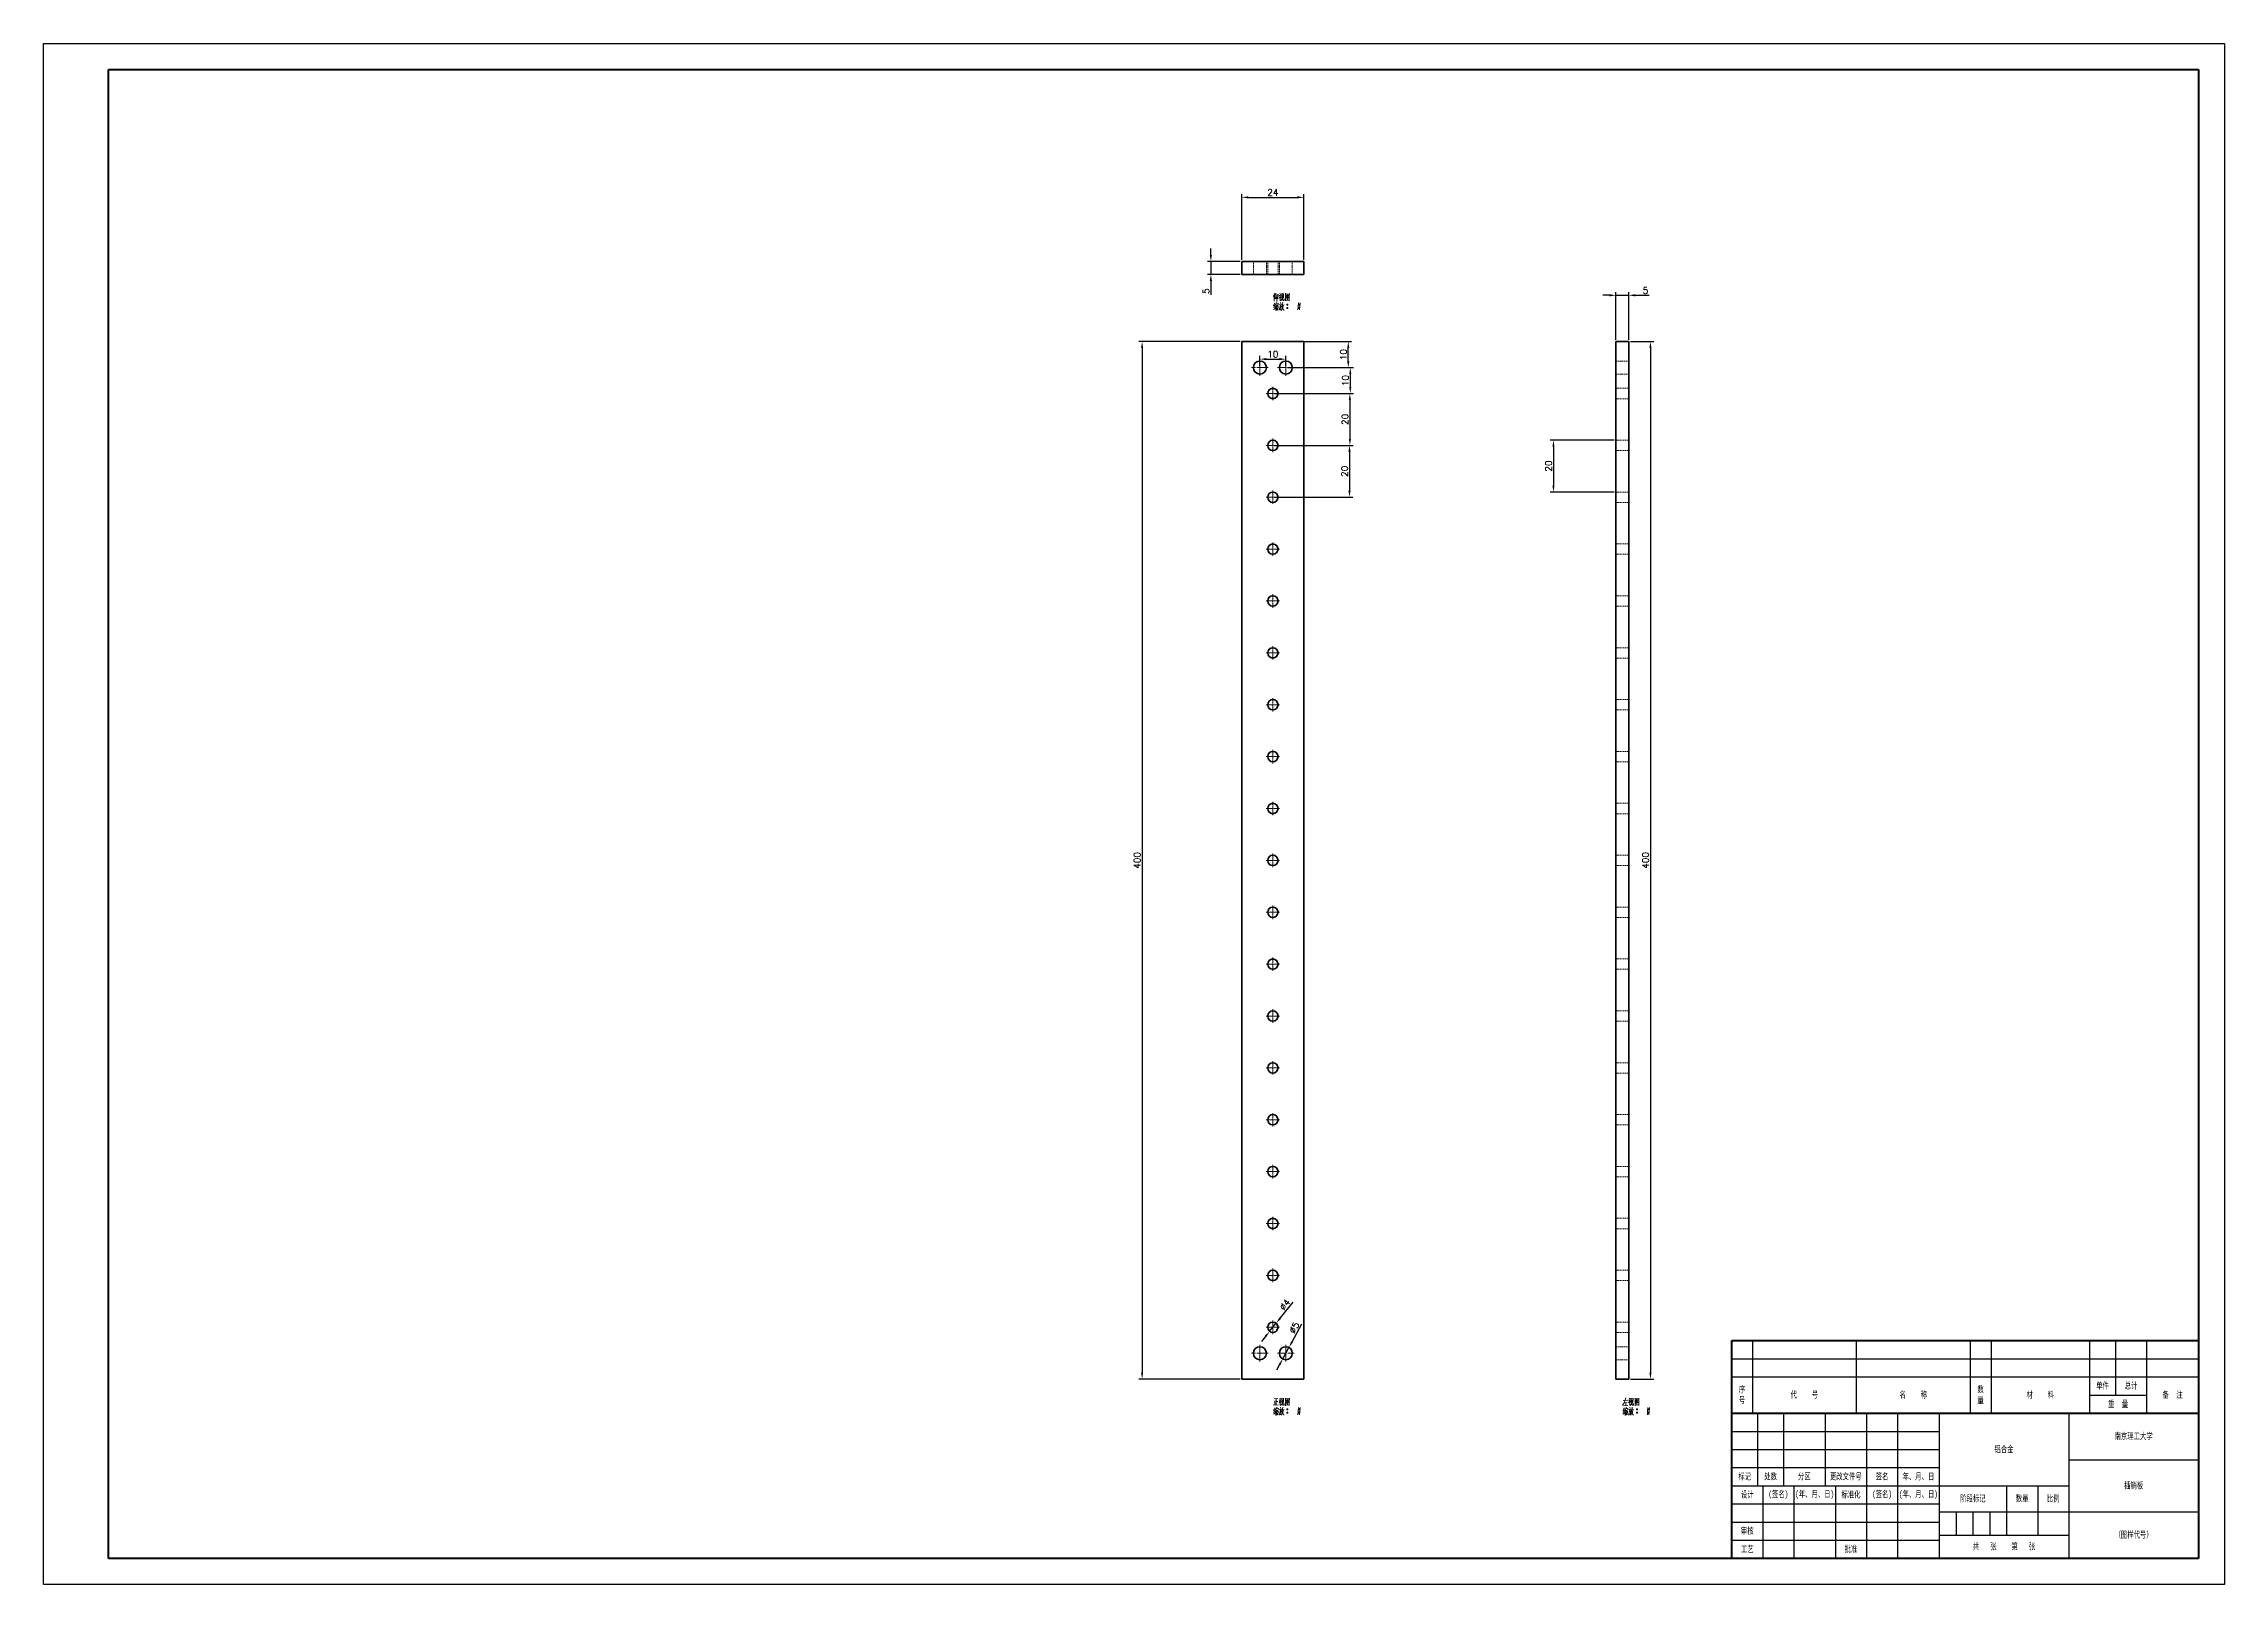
# Model space of a CAD drawing. Header units: millimetres. Extents: x 1577 to 2418, y 546 to 1140.
import ezdxf

# ---------------------------------------------------------------- set-up
doc = ezdxf.new("R2010")
doc.units = ezdxf.units.MM
doc.header["$LTSCALE"] = 0.3
doc.linetypes.add('DASHDOT', pattern=[18.5, 12, -3, 0.5, -3])
doc.linetypes.add('DASHED', pattern=[19.05, 12.7, -6.35])
for name, color, linetype, lineweight in [('粗实线', 7, 'Continuous', 50), ('细实线', 7, 'Continuous', 25), ('细文本', 7, 'Continuous', 25)]:
    doc.layers.add(name, color=color, linetype=linetype, lineweight=lineweight)
doc.styles.add('NUT Standard', font='simfang.ttf', dxfattribs={"width": 0.7, "height": 2.5})
doc.styles.get("Standard").update_dxf_attribs({"font": 'txt', "bigfont": 'gbcbig.shx'})
doc.dimstyles.get("Standard").update_dxf_attribs({"dimtxt": 0.18, "dimasz": 0.18, "dimexe": 0.18, "dimexo": 0.0625, "dimgap": 0.09, "dimtad": 0, "dimtih": 1, "dimtoh": 1, "dimdec": 4, "dimzin": 0, "dimdsep": 46, "dimtxsty": 'Standard', "dimcen": 0.09, "dimadec": 0, "dimazin": 0, "dimtfac": 1, "dimtdec": 4, "dimtofl": 0, "dimtmove": 0, "dimatfit": 3, "dimfxl": 1, "dimtolj": 1, "dimtzin": 0, "dimarcsym": 0})

# ---------------------------------------------------------------- blocks, each defined once
blk = doc.blocks.new('*D20')
at = {"color": 0, "lineweight": -2, "transparency": 16777216}
for p, q in [((2056.9, 1025.42), (2081.61, 1025.42)), ((2080.36, 1017.92), (2080.36, 1022.92)), ((2056.9, 1015.42), (2081.61, 1015.42))]:
    blk.add_line(p, q, dxfattribs=at)
at = {"color": 0, "transparency": 16777216}
for points in [[(2079.94, 1022.92), (2080.77, 1022.92), (2080.36, 1025.42)], [(2079.94, 1017.92), (2080.77, 1017.92), (2080.36, 1015.42)]]:
    blk.add_solid(points, dxfattribs=at)
at = {"layer": 'Defpoints', "color": 0, "transparency": 16777216}
for p in [(2056.27, 1025.42), (2080.36, 1025.42), (2056.27, 1015.42)]:
    blk.add_point(p, dxfattribs=at)
at = {"color": 0, "transparency": 16777216, "insert": (2078.48, 1020.42), "char_height": 2.5, "attachment_point": 5, "rotation": 90}
blk.add_mtext('10', dxfattribs=at)
blk = doc.blocks.new('*D21')
at = {"color": 0, "lineweight": -2, "transparency": 16777216}
for p, q in [((2046.27, 1016.04), (2046.27, 1019.92)), ((2048.77, 1018.67), (2053.77, 1018.67)), ((2056.27, 1016.04), (2056.27, 1019.92))]:
    blk.add_line(p, q, dxfattribs=at)
at = {"color": 0, "transparency": 16777216}
for points in [[(2048.77, 1019.09), (2048.77, 1018.25), (2046.27, 1018.67)], [(2053.77, 1019.09), (2053.77, 1018.25), (2056.27, 1018.67)]]:
    blk.add_solid(points, dxfattribs=at)
at = {"layer": 'Defpoints', "color": 0, "transparency": 16777216}
for p in [(2056.27, 1018.67), (2046.27, 1015.42), (2056.27, 1015.42)]:
    blk.add_point(p, dxfattribs=at)
at = {"color": 0, "transparency": 16777216, "insert": (2051.27, 1020.54), "char_height": 2.5, "attachment_point": 5}
blk.add_mtext('10', dxfattribs=at)
blk = doc.blocks.new('*D22')
at = {"color": 0, "lineweight": -2, "transparency": 16777216}
for p, q in [((2056.9, 1015.42), (2082.38, 1015.42)), ((2081.13, 1012.92), (2081.13, 1007.92)), ((2051.9, 1005.42), (2082.38, 1005.42))]:
    blk.add_line(p, q, dxfattribs=at)
at = {"color": 0, "transparency": 16777216}
for points in [[(2080.71, 1012.92), (2081.54, 1012.92), (2081.13, 1015.42)], [(2080.71, 1007.92), (2081.54, 1007.92), (2081.13, 1005.42)]]:
    blk.add_solid(points, dxfattribs=at)
at = {"layer": 'Defpoints', "color": 0, "transparency": 16777216}
for p in [(2056.27, 1015.42), (2051.27, 1005.42), (2081.13, 1005.42)]:
    blk.add_point(p, dxfattribs=at)
at = {"color": 0, "transparency": 16777216, "insert": (2079.25, 1010.42), "char_height": 2.5, "attachment_point": 5, "rotation": 90}
blk.add_mtext('10', dxfattribs=at)
blk = doc.blocks.new('*D23')
at = {"color": 0, "lineweight": -2, "transparency": 16777216}
for p, q in [((2051.9, 1005.42), (2082.22, 1005.42)), ((2080.97, 1002.92), (2080.97, 987.92)), ((2051.9, 985.42), (2082.22, 985.42))]:
    blk.add_line(p, q, dxfattribs=at)
at = {"color": 0, "transparency": 16777216}
for points in [[(2080.56, 1002.92), (2081.39, 1002.92), (2080.97, 1005.42)], [(2080.56, 987.92), (2081.39, 987.92), (2080.97, 985.42)]]:
    blk.add_solid(points, dxfattribs=at)
at = {"layer": 'Defpoints', "color": 0, "transparency": 16777216}
for p in [(2051.27, 1005.42), (2051.27, 985.42), (2080.97, 985.42)]:
    blk.add_point(p, dxfattribs=at)
at = {"color": 0, "transparency": 16777216, "insert": (2079.1, 995.42), "char_height": 2.5, "attachment_point": 5, "rotation": 90}
blk.add_mtext('20', dxfattribs=at)
blk = doc.blocks.new('*D24')
at = {"color": 0, "lineweight": -2, "transparency": 16777216}
for p, q in [((2051.9, 985.42), (2082.07, 985.42)), ((2080.82, 982.92), (2080.82, 967.92)), ((2051.9, 965.42), (2082.07, 965.42))]:
    blk.add_line(p, q, dxfattribs=at)
at = {"color": 0, "transparency": 16777216}
for points in [[(2080.4, 982.92), (2081.24, 982.92), (2080.82, 985.42)], [(2080.4, 967.92), (2081.24, 967.92), (2080.82, 965.42)]]:
    blk.add_solid(points, dxfattribs=at)
at = {"layer": 'Defpoints', "color": 0, "transparency": 16777216}
for p in [(2051.27, 985.42), (2051.27, 965.42), (2080.82, 965.42)]:
    blk.add_point(p, dxfattribs=at)
at = {"color": 0, "transparency": 16777216, "insert": (2078.94, 975.42), "char_height": 2.5, "attachment_point": 5, "rotation": 90}
blk.add_mtext('20', dxfattribs=at)
blk = doc.blocks.new('*D25')
at = {"color": 0, "lineweight": -2, "transparency": 16777216}
for p, q in [((2038.65, 1025.42), (1999.6, 1025.42)), ((2000.85, 1022.92), (2000.85, 627.92)), ((2038.65, 625.42), (1999.6, 625.42))]:
    blk.add_line(p, q, dxfattribs=at)
at = {"color": 0, "transparency": 16777216}
for points in [[(2000.43, 1022.92), (2001.26, 1022.92), (2000.85, 1025.42)], [(2000.43, 627.92), (2001.26, 627.92), (2000.85, 625.42)]]:
    blk.add_solid(points, dxfattribs=at)
at = {"layer": 'Defpoints', "color": 0, "transparency": 16777216}
for p in [(2039.27, 1025.42), (2000.85, 625.42), (2039.27, 625.42)]:
    blk.add_point(p, dxfattribs=at)
at = {"color": 0, "transparency": 16777216, "insert": (1998.97, 825.42), "char_height": 2.5, "attachment_point": 5, "rotation": 90}
blk.add_mtext('400', dxfattribs=at)
blk = doc.blocks.new('*D26')
at = {"color": 0, "lineweight": -2, "transparency": 16777216}
for p, q in [((2054.09, 648.92), (2059.06, 655.09)), ((2048.45, 641.91), (2046.88, 639.97)), ((2050.02, 643.86), (2052.53, 646.98))]:
    blk.add_line(p, q, dxfattribs=at)
at = {"color": 0, "transparency": 16777216}
for points in [[(2053.77, 649.18), (2054.42, 648.66), (2052.53, 646.98)], [(2048.13, 642.17), (2048.77, 641.65), (2050.02, 643.86)]]:
    blk.add_solid(points, dxfattribs=at)
at = {"layer": 'Defpoints', "color": 0, "transparency": 16777216}
for p in [(2050.02, 643.86), (2052.53, 646.98)]:
    blk.add_point(p, dxfattribs=at)
at = {"color": 0, "transparency": 16777216, "insert": (2055.9, 654.16), "char_height": 2.5, "attachment_point": 5, "rotation": 51.15767}
blk.add_mtext('∅4', dxfattribs=at)
blk = doc.blocks.new('*D27')
at = {"color": 0, "lineweight": -2, "transparency": 16777216}
for p, q in [((2058.66, 639.81), (2062.45, 646.76)), ((2053.88, 631.03), (2052.69, 628.83)), ((2055.08, 633.22), (2057.47, 637.61))]:
    blk.add_line(p, q, dxfattribs=at)
at = {"color": 0, "transparency": 16777216}
for points in [[(2058.3, 640.01), (2059.03, 639.61), (2057.47, 637.61)], [(2053.52, 631.23), (2054.25, 630.83), (2055.08, 633.22)]]:
    blk.add_solid(points, dxfattribs=at)
at = {"layer": 'Defpoints', "color": 0, "transparency": 16777216}
for p in [(2055.08, 633.22), (2057.47, 637.61)]:
    blk.add_point(p, dxfattribs=at)
at = {"color": 0, "transparency": 16777216, "insert": (2059.5, 645.28), "char_height": 2.5, "attachment_point": 5, "rotation": 61.45027}
blk.add_mtext('∅5', dxfattribs=at)
blk = doc.blocks.new('*D28')
at = {"color": 0, "lineweight": -2, "transparency": 16777216}
for p, q in [((2181.03, 1043.28), (2178.53, 1043.28)), ((2183.53, 1026.04), (2183.53, 1044.53)), ((2183.53, 1043.28), (2188.53, 1043.28)), ((2188.53, 1026.04), (2188.53, 1044.53)), ((2191.03, 1043.28), (2196.44, 1043.28))]:
    blk.add_line(p, q, dxfattribs=at)
at = {"color": 0, "transparency": 16777216}
for points in [[(2181.03, 1043.7), (2181.03, 1042.86), (2183.53, 1043.28)], [(2191.03, 1043.7), (2191.03, 1042.86), (2188.53, 1043.28)]]:
    blk.add_solid(points, dxfattribs=at)
at = {"layer": 'Defpoints', "color": 0, "transparency": 16777216}
for p in [(2188.53, 1043.28), (2183.53, 1025.42), (2188.53, 1025.42)]:
    blk.add_point(p, dxfattribs=at)
at = {"color": 0, "transparency": 16777216, "insert": (2194.99, 1045.15), "char_height": 2.5, "attachment_point": 5}
blk.add_mtext('5', dxfattribs=at)
blk = doc.blocks.new('*D29')
at = {"color": 0, "lineweight": -2, "transparency": 16777216}
for p, q in [((2189.15, 1025.42), (2198.13, 1025.42)), ((2196.88, 1022.92), (2196.88, 627.92)), ((2189.15, 625.42), (2198.13, 625.42))]:
    blk.add_line(p, q, dxfattribs=at)
at = {"color": 0, "transparency": 16777216}
for points in [[(2196.47, 1022.92), (2197.3, 1022.92), (2196.88, 1025.42)], [(2196.47, 627.92), (2197.3, 627.92), (2196.88, 625.42)]]:
    blk.add_solid(points, dxfattribs=at)
at = {"layer": 'Defpoints', "color": 0, "transparency": 16777216}
for p in [(2188.53, 1025.42), (2188.53, 625.42), (2196.88, 625.42)]:
    blk.add_point(p, dxfattribs=at)
at = {"color": 0, "transparency": 16777216, "insert": (2195.01, 825.42), "char_height": 2.5, "attachment_point": 5, "rotation": 90}
blk.add_mtext('400', dxfattribs=at)
blk = doc.blocks.new('*D30')
at = {"color": 0, "lineweight": -2, "transparency": 16777216}
for p, q in [((2182.9, 987.42), (2158.23, 987.42)), ((2159.48, 984.92), (2159.48, 969.92)), ((2182.9, 967.42), (2158.23, 967.42))]:
    blk.add_line(p, q, dxfattribs=at)
at = {"color": 0, "transparency": 16777216}
for points in [[(2159.06, 984.92), (2159.89, 984.92), (2159.48, 987.42)], [(2159.06, 969.92), (2159.89, 969.92), (2159.48, 967.42)]]:
    blk.add_solid(points, dxfattribs=at)
at = {"layer": 'Defpoints', "color": 0, "transparency": 16777216}
for p in [(2183.53, 987.42), (2159.48, 967.42), (2183.53, 967.42)]:
    blk.add_point(p, dxfattribs=at)
at = {"color": 0, "transparency": 16777216, "insert": (2157.6, 977.42), "char_height": 2.5, "attachment_point": 5, "rotation": 90}
blk.add_mtext('20', dxfattribs=at)
blk = doc.blocks.new('*D31')
at = {"color": 0, "lineweight": -2, "transparency": 16777216}
for p, q in [((2027.37, 1058.83), (2027.37, 1061.33)), ((2038.65, 1056.33), (2026.12, 1056.33)), ((2038.65, 1051.33), (2026.12, 1051.33)), ((2027.37, 1056.33), (2027.37, 1051.33)), ((2027.37, 1048.83), (2027.37, 1043.42))]:
    blk.add_line(p, q, dxfattribs=at)
at = {"color": 0, "transparency": 16777216}
for points in [[(2026.95, 1058.83), (2027.79, 1058.83), (2027.37, 1056.33)], [(2026.95, 1048.83), (2027.79, 1048.83), (2027.37, 1051.33)]]:
    blk.add_solid(points, dxfattribs=at)
at = {"layer": 'Defpoints', "color": 0, "transparency": 16777216}
for p in [(2027.37, 1051.33), (2039.27, 1056.33), (2039.27, 1051.33)]:
    blk.add_point(p, dxfattribs=at)
at = {"color": 0, "transparency": 16777216, "insert": (2025.5, 1044.88), "char_height": 2.5, "attachment_point": 5, "rotation": 90}
blk.add_mtext('5', dxfattribs=at)
blk = doc.blocks.new('*D32')
at = {"color": 0, "lineweight": -2, "transparency": 16777216}
for p, q in [((2039.27, 1056.96), (2039.27, 1082.29)), ((2041.77, 1081.04), (2060.77, 1081.04)), ((2063.27, 1056.96), (2063.27, 1082.29))]:
    blk.add_line(p, q, dxfattribs=at)
at = {"color": 0, "transparency": 16777216}
for points in [[(2041.77, 1081.45), (2041.77, 1080.62), (2039.27, 1081.04)], [(2060.77, 1081.45), (2060.77, 1080.62), (2063.27, 1081.04)]]:
    blk.add_solid(points, dxfattribs=at)
at = {"layer": 'Defpoints', "color": 0, "transparency": 16777216}
for p in [(2063.27, 1081.04), (2039.27, 1056.33), (2063.27, 1056.33)]:
    blk.add_point(p, dxfattribs=at)
at = {"color": 0, "transparency": 16777216, "insert": (2051.27, 1082.91), "char_height": 2.5, "attachment_point": 5}
blk.add_mtext('24', dxfattribs=at)

msp = doc.modelspace()

# ---------------------------------------------------------------- linework, layer by layer
at = {"color": 7, "lineweight": 35}
for p, q in [((2039.272, 1056.334), (2063.272, 1056.334)), ((2039.272, 1056.334), (2039.272, 1051.334)), ((2039.272, 1051.334), (2063.272, 1051.334)), ((2063.272, 1056.334), (2063.272, 1051.334)), ((2183.528, 1025.418), (2183.528, 625.418)), ((2188.528, 1025.418), (2183.528, 1025.418)), ((2188.528, 1025.418), (2188.528, 625.418)), ((2188.528, 625.418), (2183.528, 625.418))]:
    msp.add_line(p, q, dxfattribs=at)
at = {"color": 7, "linetype": 'DASHED', "lineweight": 13, "ltscale": 0.125}
for p, q in [((2043.772, 1056.334), (2043.772, 1051.334)), ((2043.772, 1056.334), (2043.772, 1051.334)), ((2048.772, 1056.334), (2048.772, 1051.334)), ((2048.772, 1056.334), (2048.772, 1051.334)), ((2049.272, 1056.334), (2049.272, 1051.334)), ((2049.272, 1056.334), (2049.272, 1051.334)), ((2049.272, 1056.334), (2049.272, 1051.334)), ((2049.272, 1056.334), (2049.272, 1051.334)), ((2049.272, 1056.334), (2049.272, 1051.334)), ((2049.272, 1056.334), (2049.272, 1051.334)), ((2049.272, 1056.334), (2049.272, 1051.334)), ((2049.272, 1056.334), (2049.272, 1051.334)), ((2049.272, 1056.334), (2049.272, 1051.334)), ((2049.272, 1056.334), (2049.272, 1051.334)), ((2049.272, 1056.334), (2049.272, 1051.334)), ((2049.272, 1056.334), (2049.272, 1051.334)), ((2049.272, 1056.334), (2049.272, 1051.334)), ((2049.272, 1056.334), (2049.272, 1051.334)), ((2049.272, 1056.334), (2049.272, 1051.334)), ((2049.272, 1056.334), (2049.272, 1051.334)), ((2049.272, 1056.334), (2049.272, 1051.334)), ((2049.272, 1056.334), (2049.272, 1051.334)), ((2049.272, 1056.334), (2049.272, 1051.334)), ((2053.272, 1056.334), (2053.272, 1051.334)), ((2053.272, 1056.334), (2053.272, 1051.334)), ((2053.272, 1056.334), (2053.272, 1051.334)), ((2053.272, 1056.334), (2053.272, 1051.334)), ((2053.272, 1056.334), (2053.272, 1051.334)), ((2053.272, 1056.334), (2053.272, 1051.334)), ((2053.272, 1056.334), (2053.272, 1051.334)), ((2053.272, 1056.334), (2053.272, 1051.334)), ((2053.272, 1056.334), (2053.272, 1051.334)), ((2053.272, 1056.334), (2053.272, 1051.334)), ((2053.272, 1056.334), (2053.272, 1051.334)), ((2053.272, 1056.334), (2053.272, 1051.334)), ((2053.272, 1056.334), (2053.272, 1051.334)), ((2053.272, 1056.334), (2053.272, 1051.334)), ((2053.272, 1056.334), (2053.272, 1051.334)), ((2053.272, 1056.334), (2053.272, 1051.334)), ((2053.272, 1056.334), (2053.272, 1051.334)), ((2053.272, 1056.334), (2053.272, 1051.334)), ((2053.272, 1056.334), (2053.272, 1051.334)), ((2053.772, 1056.334), (2053.772, 1051.334)), ((2053.772, 1056.334), (2053.772, 1051.334)), ((2058.772, 1056.334), (2058.772, 1051.334)), ((2058.772, 1056.334), (2058.772, 1051.334)), ((2188.528, 1017.918), (2183.528, 1017.918)), ((2188.528, 1017.918), (2183.528, 1017.918)), ((2188.528, 1012.918), (2183.528, 1012.918)), ((2188.528, 1012.918), (2183.528, 1012.918)), ((2183.528, 1007.418), (2188.528, 1007.418)), ((2183.528, 1003.418), (2188.528, 1003.418)), ((2183.528, 987.418), (2188.528, 987.418)), ((2183.528, 983.418), (2188.528, 983.418)), ((2183.528, 967.418), (2188.528, 967.418)), ((2183.528, 963.418), (2188.528, 963.418)), ((2183.528, 947.418), (2188.528, 947.418)), ((2183.528, 943.418), (2188.528, 943.418)), ((2183.528, 927.418), (2188.528, 927.418)), ((2183.528, 923.418), (2188.528, 923.418)), ((2183.528, 907.418), (2188.528, 907.418)), ((2183.528, 903.418), (2188.528, 903.418)), ((2183.528, 887.418), (2188.528, 887.418)), ((2183.528, 883.418), (2188.528, 883.418)), ((2183.528, 867.418), (2188.528, 867.418)), ((2183.528, 863.418), (2188.528, 863.418)), ((2183.528, 847.418), (2188.528, 847.418)), ((2183.528, 843.418), (2188.528, 843.418)), ((2183.528, 827.418), (2188.528, 827.418)), ((2183.528, 823.418), (2188.528, 823.418)), ((2183.528, 807.418), (2188.528, 807.418)), ((2183.528, 803.418), (2188.528, 803.418)), ((2183.528, 787.418), (2188.528, 787.418)), ((2183.528, 783.418), (2188.528, 783.418)), ((2183.528, 767.418), (2188.528, 767.418)), ((2183.528, 763.418), (2188.528, 763.418)), ((2183.528, 747.418), (2188.528, 747.418)), ((2183.528, 743.418), (2188.528, 743.418)), ((2183.528, 727.418), (2188.528, 727.418)), ((2183.528, 723.418), (2188.528, 723.418)), ((2183.528, 707.418), (2188.528, 707.418)), ((2183.528, 703.418), (2188.528, 703.418)), ((2183.528, 687.418), (2188.528, 687.418)), ((2183.528, 683.418), (2188.528, 683.418)), ((2183.528, 667.418), (2188.528, 667.418)), ((2183.528, 663.418), (2188.528, 663.418)), ((2183.528, 647.418), (2188.528, 647.418)), ((2183.528, 643.418), (2188.528, 643.418)), ((2188.528, 637.918), (2183.528, 637.918)), ((2188.528, 637.918), (2183.528, 637.918)), ((2188.528, 632.918), (2183.528, 632.918)), ((2188.528, 632.918), (2183.528, 632.918))]:
    msp.add_line(p, q, dxfattribs=at)
at = {"lineweight": 35}
for p, q in [((2039.272, 1025.418), (2039.272, 625.418)), ((2063.272, 1025.418), (2039.272, 1025.418)), ((2063.272, 625.418), (2063.272, 1025.418)), ((2039.272, 625.418), (2063.272, 625.418))]:
    msp.add_line(p, q, dxfattribs=at)
at = {"color": 244, "linetype": 'DASHDOT', "lineweight": 13, "ltscale": 0.1625, "true_color": 0x991b1e}
for p, q in [((2046.272, 1018.668), (2046.272, 1012.168)), ((2056.272, 1018.668), (2056.272, 1012.168)), ((2049.522, 1015.418), (2043.022, 1015.418)), ((2059.522, 1015.418), (2053.022, 1015.418))]:
    msp.add_line(p, q, dxfattribs=at)
at = {"color": 244, "linetype": 'DASHDOT', "lineweight": 13, "ltscale": 0.129999, "true_color": 0x991b1e}
for p, q in [((2053.872, 1005.418), (2048.672, 1005.418)), ((2051.272, 1008.018), (2051.272, 1002.818)), ((2053.872, 985.418), (2048.672, 985.418)), ((2051.272, 988.018), (2051.272, 982.818)), ((2051.272, 968.018), (2051.272, 962.818)), ((2053.872, 965.418), (2048.672, 965.418)), ((2053.872, 945.418), (2048.672, 945.418)), ((2051.272, 948.018), (2051.272, 942.818)), ((2053.872, 925.418), (2048.672, 925.418)), ((2051.272, 928.018), (2051.272, 922.818)), ((2053.872, 905.418), (2048.672, 905.418)), ((2053.872, 885.418), (2048.672, 885.418)), ((2053.872, 865.418), (2048.672, 865.418)), ((2053.872, 845.418), (2048.672, 845.418)), ((2053.872, 825.418), (2048.672, 825.418)), ((2053.872, 805.418), (2048.672, 805.418)), ((2053.872, 785.418), (2048.672, 785.418)), ((2053.872, 765.418), (2048.672, 765.418)), ((2053.872, 745.418), (2048.672, 745.418)), ((2053.872, 725.418), (2048.672, 725.418)), ((2053.872, 705.418), (2048.672, 705.418)), ((2053.872, 685.418), (2048.672, 685.418)), ((2051.272, 688.018), (2051.272, 682.818)), ((2053.872, 665.418), (2048.672, 665.418)), ((2051.272, 668.018), (2051.272, 662.818))]:
    msp.add_line(p, q, dxfattribs=at)
at = {"color": 244, "linetype": 'DASHDOT', "lineweight": 13, "ltscale": 0.13, "true_color": 0x991b1e}
for p, q in [((2051.272, 908.018), (2051.272, 902.818)), ((2051.272, 888.018), (2051.272, 882.818)), ((2051.272, 868.018), (2051.272, 862.818)), ((2051.272, 848.018), (2051.272, 842.818)), ((2051.272, 828.018), (2051.272, 822.818)), ((2051.272, 808.018), (2051.272, 802.818)), ((2051.272, 788.018), (2051.272, 782.818)), ((2051.272, 768.018), (2051.272, 762.818)), ((2051.272, 748.018), (2051.272, 742.818)), ((2051.272, 728.018), (2051.272, 722.818)), ((2051.272, 708.018), (2051.272, 702.818))]:
    msp.add_line(p, q, dxfattribs=at)
at = {"color": 7, "linetype": 'DASHDOT', "lineweight": 13, "ltscale": 0.129999}
for p, q in [((2051.272, 648.018), (2051.272, 642.818)), ((2053.872, 645.418), (2048.672, 645.418))]:
    msp.add_line(p, q, dxfattribs=at)
msp.add_line((2408.22, 640.299), (2408.22, 556.299))
at = {"color": 7, "linetype": 'DASHDOT', "lineweight": 13, "ltscale": 0.1625}
for p, q in [((2049.522, 635.418), (2043.022, 635.418)), ((2046.272, 638.668), (2046.272, 632.168)), ((2059.522, 635.418), (2053.022, 635.418)), ((2056.272, 638.668), (2056.272, 632.168))]:
    msp.add_line(p, q, dxfattribs=at)
at = {"color": 7, "lineweight": 13}
for points in [[(2051.972, 1044.089), (2051.377, 1042.794)], [(2051.762, 1041.044), (2051.762, 1042.269), (2051.762, 1043.529)], [(2052.182, 1043.389), (2052.602, 1043.914)], [(2052.182, 1043.529), (2052.182, 1041.954)], [(2052.742, 1043.564), (2052.742, 1042.269), (2052.742, 1040.939)], [(2052.742, 1043.354), (2053.267, 1043.424)], [(2053.232, 1041.954), (2053.337, 1043.669)], [(2054.317, 1043.389), (2054.142, 1042.899), (2053.652, 1042.164)], [(2053.687, 1043.179), (2054.247, 1043.249)], [(2053.967, 1044.054), (2054.247, 1043.634)], [(2054.142, 1042.899), (2054.142, 1041.114)], [(2054.737, 1044.019), (2054.737, 1042.339)], [(2055.402, 1043.844), (2054.737, 1043.774)], [(2055.052, 1043.424), (2054.947, 1042.374)], [(2055.332, 1042.269), (2055.402, 1043.949)], [(2056.172, 1044.054), (2056.172, 1042.584), (2056.172, 1041.079)], [(2056.172, 1044.019), (2056.172, 1042.619), (2056.172, 1041.219)], [(2057.642, 1043.879), (2056.172, 1043.739)], [(2056.942, 1043.599), (2056.382, 1042.794)], [(2056.697, 1043.039), (2057.397, 1042.304)], [(2056.732, 1043.249), (2057.187, 1043.319)], [(2056.942, 1042.829), (2057.292, 1043.459)], [(2057.607, 1041.254), (2057.607, 1042.619), (2057.642, 1044.019)], [(2051.482, 1037.859), (2052.182, 1038.244)], [(2051.937, 1039.294), (2051.517, 1039.154)], [(2052.007, 1040.309), (2051.552, 1039.224)], [(2051.587, 1038.524), (2052.112, 1038.699)], [(2052.077, 1039.539), (2051.622, 1038.524)], [(2052.392, 1039.014), (2052.077, 1038.524)], [(2052.182, 1041.954), (2052.707, 1042.479)], [(2052.322, 1039.994), (2052.217, 1039.434)], [(2052.322, 1039.854), (2053.372, 1039.994)], [(2052.567, 1039.574), (2052.392, 1039.014)], [(2052.427, 1039.084), (2052.427, 1037.369)], [(2052.637, 1039.294), (2053.337, 1039.399)], [(2052.707, 1040.484), (2052.882, 1040.099)], [(2052.707, 1038.874), (2052.742, 1037.474)], [(2052.707, 1038.769), (2053.232, 1038.839)], [(2052.742, 1038.209), (2053.127, 1038.279)], [(2053.197, 1037.719), (2052.777, 1037.649)], [(2052.952, 1039.329), (2052.882, 1038.769)], [(2053.232, 1041.954), (2052.952, 1042.304)], [(2053.267, 1038.944), (2053.197, 1037.544)], [(2053.407, 1040.099), (2053.267, 1039.644)], [(2054.177, 1039.714), (2054.072, 1038.804), (2053.967, 1038.384), (2053.652, 1037.509)], [(2053.687, 1039.644), (2054.737, 1039.784)], [(2054.492, 1039.224), (2054.387, 1038.384), (2054.247, 1037.544), (2054.037, 1037.824)], [(2054.107, 1039.049), (2054.492, 1039.119)], [(2054.142, 1042.724), (2054.457, 1042.409)], [(2054.177, 1040.554), (2054.282, 1039.994)], [(2054.247, 1041.114), (2054.527, 1041.394)], [(2054.877, 1037.964), (2054.492, 1037.439)], [(2054.527, 1041.394), (2054.772, 1041.744)], [(2054.877, 1039.224), (2054.702, 1038.664)], [(2054.947, 1042.374), (2054.772, 1041.744)], [(2054.807, 1038.979), (2055.367, 1037.544)], [(2055.017, 1039.854), (2054.877, 1039.224)], [(2055.157, 1038.594), (2054.877, 1037.964)], [(2054.947, 1039.469), (2055.647, 1039.609)], [(2055.087, 1040.589), (2055.017, 1039.854)], [(2055.087, 1041.394), (2055.087, 1042.479)], [(2055.227, 1041.289), (2055.087, 1041.394)], [(2055.367, 1039.539), (2055.157, 1038.594)], [(2055.647, 1041.289), (2055.227, 1041.289)], [(2055.367, 1037.544), (2055.682, 1037.544)], [(2055.647, 1041.919), (2055.647, 1041.289)], [(2056.172, 1041.324), (2057.537, 1041.429)], [(2056.242, 1042.129), (2056.732, 1042.549)], [(2056.697, 1041.954), (2057.047, 1041.569)], [(2056.697, 1039.679), (2057.082, 1039.679)], [(2056.697, 1038.419), (2057.082, 1038.419)], [(2056.732, 1042.549), (2056.942, 1042.829)], [(2056.732, 1039.784), (2057.047, 1039.784)], [(2056.732, 1039.539), (2057.047, 1039.539)], [(2056.732, 1038.524), (2057.047, 1038.524)], [(2056.732, 1038.279), (2057.047, 1038.279)], [(2056.802, 1042.339), (2057.047, 1042.059)], [(2057.397, 1042.304), (2057.572, 1042.339)], [(2057.607, 1041.149), (2057.607, 1041.254), (2057.537, 1041.429)], [(2061.142, 1040.414), (2061.037, 1039.014), (2060.932, 1037.614)], [(2061.142, 1039.679), (2061.527, 1039.679)], [(2061.142, 1038.419), (2061.527, 1038.419)], [(2061.177, 1039.784), (2061.492, 1039.784)], [(2061.177, 1039.539), (2061.492, 1039.539)], [(2061.177, 1038.524), (2061.492, 1038.524)], [(2061.177, 1038.279), (2061.492, 1038.279)], [(2061.737, 1040.414), (2061.632, 1039.014), (2061.527, 1037.614)], [(2051.447, 615.443), (2053.407, 615.548)], [(2052.007, 614.393), (2051.552, 613.308)], [(2051.727, 617.858), (2053.232, 617.928)], [(2052.007, 617.053), (2052.007, 615.478)], [(2052.322, 614.078), (2052.217, 613.518)], [(2052.322, 613.938), (2053.372, 614.078)], [(2052.497, 617.858), (2052.497, 616.703), (2052.497, 615.513)], [(2052.497, 616.738), (2053.127, 616.808)], [(2052.707, 614.568), (2052.882, 614.183)], [(2053.407, 614.183), (2053.267, 613.728)], [(2054.317, 617.473), (2054.142, 616.983), (2053.652, 616.248)], [(2053.687, 617.263), (2054.247, 617.333)], [(2053.967, 618.138), (2054.247, 617.718)], [(2054.142, 616.983), (2054.142, 615.198)], [(2054.142, 616.808), (2054.457, 616.493)], [(2054.177, 614.638), (2054.282, 614.078)], [(2054.247, 615.198), (2054.527, 615.478)], [(2054.527, 615.478), (2054.772, 615.828)], [(2054.737, 618.103), (2054.737, 616.423)], [(2055.402, 617.928), (2054.737, 617.858)], [(2054.947, 616.458), (2054.772, 615.828)], [(2055.017, 613.938), (2054.877, 613.308)], [(2055.052, 617.508), (2054.947, 616.458)], [(2055.087, 614.673), (2055.017, 613.938)], [(2055.087, 615.478), (2055.087, 616.563)], [(2055.227, 615.373), (2055.087, 615.478)], [(2055.647, 615.373), (2055.227, 615.373)], [(2055.332, 616.353), (2055.402, 618.033)], [(2055.647, 616.003), (2055.647, 615.373)], [(2056.172, 618.138), (2056.172, 616.668), (2056.172, 615.163)], [(2056.172, 618.103), (2056.172, 616.703), (2056.172, 615.303)], [(2057.642, 617.963), (2056.172, 617.823)], [(2056.172, 615.408), (2057.537, 615.513)], [(2056.242, 616.213), (2056.732, 616.633)], [(2056.942, 617.683), (2056.382, 616.878)], [(2056.697, 617.123), (2057.397, 616.388)], [(2056.697, 616.038), (2057.047, 615.653)], [(2056.732, 617.333), (2057.187, 617.403)], [(2056.732, 616.633), (2056.942, 616.913)], [(2056.802, 616.423), (2057.047, 616.143)], [(2056.942, 616.913), (2057.292, 617.543)], [(2057.397, 616.388), (2057.572, 616.423)], [(2057.607, 615.233), (2057.607, 615.338), (2057.537, 615.513)], [(2057.607, 615.338), (2057.607, 616.703), (2057.642, 618.103)], [(2061.142, 614.498), (2061.037, 613.098), (2060.932, 611.698)], [(2061.737, 614.498), (2061.632, 613.098), (2061.527, 611.698)], [(2186.728, 616.248), (2186.168, 615.373)], [(2186.763, 614.393), (2186.308, 613.308)], [(2186.378, 617.228), (2188.198, 617.368)], [(2186.483, 615.128), (2188.198, 615.233)], [(2187.183, 617.298), (2186.728, 616.248)], [(2186.868, 616.318), (2187.953, 616.423)], [(2187.078, 614.078), (2186.973, 613.518)], [(2187.078, 613.938), (2188.128, 614.078)], [(2187.393, 618.243), (2187.183, 617.298)], [(2187.393, 616.353), (2187.358, 615.163)], [(2187.463, 614.568), (2187.638, 614.183)], [(2188.163, 614.183), (2188.023, 613.728)], [(2189.073, 617.473), (2188.898, 616.983), (2188.408, 616.248)], [(2188.443, 617.263), (2189.003, 617.333)], [(2188.723, 618.138), (2189.003, 617.718)], [(2188.898, 616.983), (2188.898, 615.198)], [(2188.898, 616.808), (2189.213, 616.493)], [(2188.933, 614.638), (2189.038, 614.078)], [(2189.003, 615.198), (2189.283, 615.478)], [(2189.283, 615.478), (2189.528, 615.828)], [(2189.493, 618.103), (2189.493, 616.423)], [(2190.158, 617.928), (2189.493, 617.858)], [(2189.703, 616.458), (2189.528, 615.828)], [(2189.773, 613.938), (2189.633, 613.308)], [(2189.808, 617.508), (2189.703, 616.458)], [(2189.843, 614.673), (2189.773, 613.938)], [(2189.843, 615.478), (2189.843, 616.563)], [(2189.983, 615.373), (2189.843, 615.478)], [(2190.403, 615.373), (2189.983, 615.373)], [(2190.088, 616.353), (2190.158, 618.033)], [(2190.403, 616.003), (2190.403, 615.373)], [(2190.928, 618.138), (2190.928, 616.668), (2190.928, 615.163)], [(2190.928, 618.103), (2190.928, 616.703), (2190.928, 615.303)], [(2192.398, 617.963), (2190.928, 617.823)], [(2190.928, 615.408), (2192.293, 615.513)], [(2190.998, 616.213), (2191.488, 616.633)], [(2191.698, 617.683), (2191.138, 616.878)], [(2191.453, 617.123), (2192.153, 616.388)], [(2191.453, 616.038), (2191.803, 615.653)], [(2191.488, 617.333), (2191.943, 617.403)], [(2191.488, 616.633), (2191.698, 616.913)], [(2191.558, 616.423), (2191.803, 616.143)], [(2191.698, 616.913), (2192.048, 617.543)], [(2192.153, 616.388), (2192.328, 616.423)], [(2192.363, 615.233), (2192.363, 615.338), (2192.293, 615.513)], [(2192.363, 615.338), (2192.363, 616.703), (2192.398, 618.103)], [(2195.898, 614.498), (2195.793, 613.098), (2195.688, 611.698)], [(2196.493, 614.498), (2196.388, 613.098), (2196.283, 611.698)], [(2051.482, 611.943), (2052.182, 612.328)], [(2051.937, 613.378), (2051.517, 613.238)], [(2051.587, 612.608), (2052.112, 612.783)], [(2052.077, 613.623), (2051.622, 612.608)], [(2052.392, 613.098), (2052.077, 612.608)], [(2052.567, 613.658), (2052.392, 613.098)], [(2052.427, 613.168), (2052.427, 611.453)], [(2052.637, 613.378), (2053.337, 613.483)], [(2052.707, 612.958), (2052.742, 611.558)], [(2052.707, 612.853), (2053.232, 612.923)], [(2052.742, 612.293), (2053.127, 612.363)], [(2053.197, 611.803), (2052.777, 611.733)], [(2052.952, 613.413), (2052.882, 612.853)], [(2053.267, 613.028), (2053.197, 611.628)], [(2054.177, 613.798), (2054.072, 612.888), (2053.967, 612.468), (2053.652, 611.593)], [(2053.687, 613.728), (2054.737, 613.868)], [(2054.492, 613.308), (2054.387, 612.468), (2054.247, 611.628), (2054.037, 611.908)], [(2054.107, 613.133), (2054.492, 613.203)], [(2054.877, 612.048), (2054.492, 611.523)], [(2054.877, 613.308), (2054.702, 612.748)], [(2054.807, 613.063), (2055.367, 611.628)], [(2055.157, 612.678), (2054.877, 612.048)], [(2054.947, 613.553), (2055.647, 613.693)], [(2055.367, 613.623), (2055.157, 612.678)], [(2055.367, 611.628), (2055.682, 611.628)], [(2056.697, 613.763), (2057.082, 613.763)], [(2056.697, 612.503), (2057.082, 612.503)], [(2056.732, 613.868), (2057.047, 613.868)], [(2056.732, 613.623), (2057.047, 613.623)], [(2056.732, 612.608), (2057.047, 612.608)], [(2056.732, 612.363), (2057.047, 612.363)], [(2061.142, 613.763), (2061.527, 613.763)], [(2061.142, 612.503), (2061.527, 612.503)], [(2061.177, 613.868), (2061.492, 613.868)], [(2061.177, 613.623), (2061.492, 613.623)], [(2061.177, 612.608), (2061.492, 612.608)], [(2061.177, 612.363), (2061.492, 612.363)], [(2186.238, 611.943), (2186.938, 612.328)], [(2186.693, 613.378), (2186.273, 613.238)], [(2186.343, 612.608), (2186.868, 612.783)], [(2186.833, 613.623), (2186.378, 612.608)], [(2187.148, 613.098), (2186.833, 612.608)], [(2187.323, 613.658), (2187.148, 613.098)], [(2187.183, 613.168), (2187.183, 611.453)], [(2187.393, 613.378), (2188.093, 613.483)], [(2187.463, 612.958), (2187.498, 611.558)], [(2187.463, 612.853), (2187.988, 612.923)], [(2187.498, 612.293), (2187.883, 612.363)], [(2187.953, 611.803), (2187.533, 611.733)], [(2187.708, 613.413), (2187.638, 612.853)], [(2188.023, 613.028), (2187.953, 611.628)], [(2188.933, 613.798), (2188.828, 612.888), (2188.723, 612.468), (2188.408, 611.593)], [(2188.443, 613.728), (2189.493, 613.868)], [(2189.248, 613.308), (2189.143, 612.468), (2189.003, 611.628), (2188.793, 611.908)], [(2188.863, 613.133), (2189.248, 613.203)], [(2189.633, 612.048), (2189.248, 611.523)], [(2189.633, 613.308), (2189.458, 612.748)], [(2189.563, 613.063), (2190.123, 611.628)], [(2189.913, 612.678), (2189.633, 612.048)], [(2189.703, 613.553), (2190.403, 613.693)], [(2190.123, 613.623), (2189.913, 612.678)], [(2190.123, 611.628), (2190.438, 611.628)], [(2191.453, 613.763), (2191.838, 613.763)], [(2191.453, 612.503), (2191.838, 612.503)], [(2191.488, 613.868), (2191.803, 613.868)], [(2191.488, 613.623), (2191.803, 613.623)], [(2191.488, 612.608), (2191.803, 612.608)], [(2191.488, 612.363), (2191.803, 612.363)], [(2195.898, 613.763), (2196.283, 613.763)], [(2195.898, 612.503), (2196.283, 612.503)], [(2195.933, 613.868), (2196.248, 613.868)], [(2195.933, 613.623), (2196.248, 613.623)], [(2195.933, 612.608), (2196.248, 612.608)], [(2195.933, 612.363), (2196.248, 612.363)]]:
    msp.add_lwpolyline(points, dxfattribs=at)
for points in [[(2056.802, 1039.469), (2056.977, 1039.469), (2057.082, 1039.574), (2057.082, 1039.749), (2056.977, 1039.854), (2056.802, 1039.854), (2056.697, 1039.749), (2056.697, 1039.574)], [(2056.802, 1038.209), (2056.977, 1038.209), (2057.082, 1038.314), (2057.082, 1038.489), (2056.977, 1038.594), (2056.802, 1038.594), (2056.697, 1038.489), (2056.697, 1038.314)], [(2061.247, 1039.469), (2061.422, 1039.469), (2061.527, 1039.574), (2061.527, 1039.749), (2061.422, 1039.854), (2061.247, 1039.854), (2061.142, 1039.749), (2061.142, 1039.574)], [(2061.247, 1038.209), (2061.422, 1038.209), (2061.527, 1038.314), (2061.527, 1038.489), (2061.422, 1038.594), (2061.247, 1038.594), (2061.142, 1038.489), (2061.142, 1038.314)], [(2056.802, 613.553), (2056.977, 613.553), (2057.082, 613.658), (2057.082, 613.833), (2056.977, 613.938), (2056.802, 613.938), (2056.697, 613.833), (2056.697, 613.658)], [(2061.247, 613.553), (2061.422, 613.553), (2061.527, 613.658), (2061.527, 613.833), (2061.422, 613.938), (2061.247, 613.938), (2061.142, 613.833), (2061.142, 613.658)], [(2191.558, 613.553), (2191.733, 613.553), (2191.838, 613.658), (2191.838, 613.833), (2191.733, 613.938), (2191.558, 613.938), (2191.453, 613.833), (2191.453, 613.658)], [(2196.003, 613.553), (2196.178, 613.553), (2196.283, 613.658), (2196.283, 613.833), (2196.178, 613.938), (2196.003, 613.938), (2195.898, 613.833), (2195.898, 613.658)], [(2056.802, 612.293), (2056.977, 612.293), (2057.082, 612.398), (2057.082, 612.573), (2056.977, 612.678), (2056.802, 612.678), (2056.697, 612.573), (2056.697, 612.398)], [(2061.247, 612.293), (2061.422, 612.293), (2061.527, 612.398), (2061.527, 612.573), (2061.422, 612.678), (2061.247, 612.678), (2061.142, 612.573), (2061.142, 612.398)], [(2191.558, 612.293), (2191.733, 612.293), (2191.838, 612.398), (2191.838, 612.573), (2191.733, 612.678), (2191.558, 612.678), (2191.453, 612.573), (2191.453, 612.398)], [(2196.003, 612.293), (2196.178, 612.293), (2196.283, 612.398), (2196.283, 612.573), (2196.178, 612.678), (2196.003, 612.678), (2195.898, 612.573), (2195.898, 612.398)]]:
    msp.add_lwpolyline(points, close=True, dxfattribs=at)
at = {"color": 7, "lineweight": 35}
for centre, radius in [((2046.272, 1015.418), 2.5), ((2056.272, 1015.418), 2.5), ((2051.272, 1005.418), 2), ((2051.272, 985.418), 2), ((2051.272, 965.418), 2), ((2051.272, 945.418), 2), ((2051.272, 925.418), 2), ((2051.272, 905.418), 2), ((2051.272, 885.418), 2), ((2051.272, 865.418), 2), ((2051.272, 845.418), 2), ((2051.272, 825.418), 2), ((2051.272, 805.418), 2), ((2051.272, 785.418), 2), ((2051.272, 765.418), 2), ((2051.272, 745.418), 2), ((2051.272, 725.418), 2), ((2051.272, 705.418), 2), ((2051.272, 685.418), 2), ((2051.272, 665.418), 2), ((2051.272, 645.418), 2), ((2046.272, 635.418), 2.5), ((2056.272, 635.418), 2.5)]:
    msp.add_circle(centre, radius, dxfattribs=at)
at = {"layer": '粗实线'}
for p, q in [((1602.22, 556.299), (1602.22, 1130.299)), ((1602.22, 1130.299), (2408.22, 1130.299)), ((2408.22, 1130.299), (2408.22, 556.299)), ((2228.22, 640.299), (2408.22, 640.299)), ((2228.22, 556.299), (2228.22, 640.299)), ((2228.22, 612.299), (2408.22, 612.299)), ((2408.22, 556.299), (1602.22, 556.299))]:
    msp.add_line(p, q, dxfattribs=at)
at = {"layer": '细实线'}
for p, q in [((1577.22, 1140.299), (2418.22, 1140.299)), ((1577.22, 546.299), (1577.22, 1140.299)), ((2418.22, 1140.299), (2418.22, 546.299)), ((2236.22, 640.299), (2236.22, 612.299)), ((2276.22, 640.299), (2276.22, 612.299)), ((2320.22, 640.299), (2320.22, 612.299)), ((2328.22, 640.299), (2328.22, 612.299)), ((2366.22, 640.299), (2366.22, 612.299)), ((2376.22, 640.299), (2376.22, 619.299)), ((2388.22, 640.299), (2388.22, 612.299)), ((2228.22, 633.299), (2408.22, 633.299)), ((2228.22, 626.299), (2408.22, 626.299)), ((2366.22, 619.299), (2388.22, 619.299)), ((2238.22, 612.299), (2238.22, 584.299)), ((2248.22, 612.299), (2248.22, 584.299)), ((2264.22, 612.299), (2264.22, 584.299)), ((2280.22, 612.299), (2280.22, 584.299)), ((2292.22, 612.299), (2292.22, 584.299)), ((2308.22, 612.299), (2308.22, 556.299)), ((2358.22, 612.299), (2358.22, 556.299)), ((2228.22, 605.299), (2308.22, 605.299)), ((2228.22, 598.299), (2308.22, 598.299)), ((2228.22, 591.299), (2308.22, 591.299)), ((2358.22, 594.299), (2408.22, 594.299)), ((2228.22, 584.299), (2358.22, 584.299)), ((2240.22, 584.299), (2240.22, 556.299)), ((2252.22, 584.299), (2252.22, 556.299)), ((2268.22, 584.299), (2268.22, 556.299)), ((2280.22, 584.299), (2280.22, 556.299)), ((2292.22, 584.299), (2292.22, 556.299)), ((2334.22, 584.299), (2334.22, 565.299)), ((2346.22, 584.299), (2346.22, 565.299)), ((2228.22, 577.299), (2308.22, 577.299)), ((2308.22, 574.299), (2408.22, 574.299)), ((2314.72, 574.299), (2314.72, 565.299)), ((2321.22, 574.299), (2321.22, 565.299)), ((2327.72, 574.299), (2327.72, 565.299)), ((2228.22, 570.299), (2308.22, 570.299)), ((2308.22, 565.299), (2358.22, 565.299)), ((2228.22, 563.299), (2308.22, 563.299)), ((2418.22, 546.299), (1577.22, 546.299))]:
    msp.add_line(p, q, dxfattribs=at)

# ---------------------------------------------------------------- texts
at = {"layer": '粗实线', "char_height": 2.5, "width": 12, "attachment_point": 5, "style": 'NUT Standard'}
for s, insert in [('工艺', (2234.22, 559.799)), ('批准', (2274.22, 559.799))]:
    msp.add_mtext(s, dxfattribs=dict(at, insert=insert))
at = {"layer": '细文本', "char_height": 2.5, "attachment_point": 5, "style": 'NUT Standard'}
for s, insert, width in [('序\\P号', (2232.22, 619.299), 8), ('数\\P量', (2324.22, 619.299), 8), ('单件', (2371.22, 622.799), 10), ('总计', (2382.22, 622.799), 12), ('代    号', (2256.22, 619.299), 40), ('名    称', (2298.22, 619.299), 44), ('材    料', (2347.22, 619.299), 38), ('重  量', (2377.22, 615.799), 22), ('备  注', (2398.22, 619.299), 20), ('铝合金', (2333.22, 598.299), 50), ('南京理工大学', (2383.22, 603.299), 50), ('标记', (2233.22, 587.799), 10), ('处数', (2243.22, 587.799), 10), ('分区', (2256.22, 587.799), 16), ('更改文件号', (2272.22, 587.799), 16), ('签名', (2286.22, 587.799), 12), ('年、月、日', (2300.22, 587.799), 16), ('设计', (2234.22, 580.799), 12), ('(签名)', (2246.22, 580.799), 12), ('(年、月、日)', (2260.22, 580.799), 16), ('标准化', (2274.22, 580.799), 12), ('(签名)', (2286.22, 580.799), 12), ('(年、月、日)', (2300.22, 580.799), 16), ('阶段标记', (2321.22, 579.299), 26), ('数量', (2340.22, 579.299), 12), ('比例', (2352.22, 579.299), 12), ('插销板', (2383.22, 584.299), 50), ('审核', (2234.22, 566.799), 12), ('（图样代号）', (2383.22, 565.299), 50), ('共   张    第   张', (2333.22, 560.799), 50)]:
    msp.add_mtext(s, dxfattribs=dict(at, insert=insert, width=width))

# ---------------------------------------------------------------- dimensions: what is measured, and where the dimension line sits
at = {"color": 3}
for base, p1, p2, picture, middle in [((2063.272, 1081.035), (2039.272, 1056.334), (2063.272, 1056.334), '*D32', (2051.272, 1082.91)), ((2188.528, 1043.28), (2183.528, 1025.418), (2188.528, 1025.418), '*D28', (2194.986, 1045.155)), ((2056.272, 1018.668), (2046.272, 1015.418), (2056.272, 1015.418), '*D21', (2051.272, 1020.543))]:
    dim = msp.add_linear_dim(base=base, p1=p1, p2=p2, dimstyle='Standard', override={"dimtxt": 2.5, "dimasz": 2.5, "dimexe": 1.25, "dimexo": 0.625, "dimgap": 0.625, "dimtad": 1, "dimtih": 0, "dimtoh": 0, "dimdec": 2, "dimzin": 8, "dimdsep": 44, "dimcen": 2.5, "dimtdec": 2, "dimtofl": 1, "dimatfit": 0, "dimtolj": 0, "dimtzin": 8}, dxfattribs=at)
    dim.commit()
    dim.dimension.update_dxf_attribs({"geometry": picture, "text_midpoint": middle})
for base, p1, p2, picture, middle in [((2027.371, 1051.334), (2039.272, 1056.334), (2039.272, 1051.334), '*D31', (2025.496, 1044.875)), ((2000.845, 625.418), (2039.272, 1025.418), (2039.272, 625.418), '*D25', (1998.97, 825.418)), ((2080.358, 1025.418), (2056.272, 1015.418), (2056.272, 1025.418), '*D20', (2078.483, 1020.418)), ((2196.883, 625.418), (2188.528, 1025.418), (2188.528, 625.418), '*D29', (2195.008, 825.418)), ((2081.126, 1005.418), (2056.272, 1015.418), (2051.272, 1005.418), '*D22', (2079.251, 1010.418)), ((2080.972, 985.418), (2051.272, 1005.418), (2051.272, 985.418), '*D23', (2079.097, 995.418)), ((2080.818, 965.418), (2051.272, 985.418), (2051.272, 965.418), '*D24', (2078.943, 975.418)), ((2159.478, 967.418), (2183.528, 987.418), (2183.528, 967.418), '*D30', (2157.603, 977.418))]:
    dim = msp.add_linear_dim(base=base, p1=p1, p2=p2, angle=90, dimstyle='Standard', override={"dimtxt": 2.5, "dimasz": 2.5, "dimexe": 1.25, "dimexo": 0.625, "dimgap": 0.625, "dimtad": 1, "dimtih": 0, "dimtoh": 0, "dimdec": 2, "dimzin": 8, "dimdsep": 44, "dimcen": 2.5, "dimtdec": 2, "dimtofl": 1, "dimatfit": 0, "dimtolj": 0, "dimtzin": 8}, dxfattribs=at)
    dim.commit()
    dim.dimension.update_dxf_attribs({"geometry": picture, "text_midpoint": middle})
for p1, p2, picture, middle in [((2050.018, 643.861), (2052.527, 646.976), '*D26', (2055.901, 654.156)), ((2055.077, 633.222), (2057.467, 637.614), '*D27', (2059.504, 645.282))]:
    dim = msp.add_diameter_dim_2p(p1=p1, p2=p2, dimstyle='Standard', override={"dimtxt": 2.5, "dimasz": 2.5, "dimexe": 1.25, "dimexo": 0.625, "dimgap": 0.625, "dimtad": 1, "dimtih": 0, "dimtoh": 0, "dimdec": 2, "dimzin": 8, "dimdsep": 44, "dimcen": 2.5, "dimtdec": 2, "dimtofl": 1, "dimatfit": 0, "dimtolj": 0, "dimtzin": 8}, dxfattribs=at)
    dim.commit()
    dim.dimension.update_dxf_attribs({"geometry": picture, "text_midpoint": middle})

doc.saveas('drawing.dxf')
